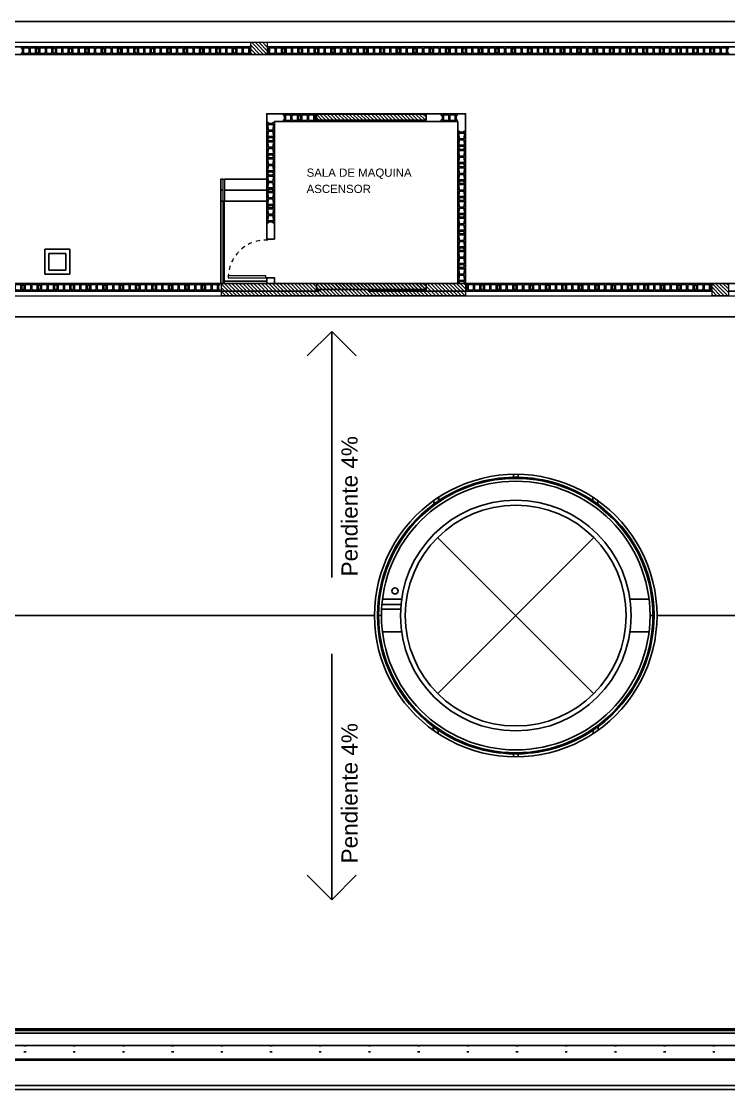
# Model space of a CAD drawing. Header units: millimetres. Extents: x 31.6 to 129.3, y 99 to 163.2.
# Drawn here: x 68.4 to 85.65, y 99.04 to 125.09 of the extents above; entities that cross this region are included whole.
import ezdxf

# ---------------------------------------------------------------- set-up
doc = ezdxf.new("R2010")
doc.units = ezdxf.units.MM
doc.linetypes.add('Dash 1_16_', pattern=[0.003174, 0.001587, -0.001587])
doc.linetypes.add('Hidden', pattern=[7.14375, 4.7625, -2.38125])
for name, color, linetype, lineweight in [('A-DOORSYM', 7, 'Continuous', 9), ('A-FLORHRM', 7, 'Continuous', 9), ('VIGAS', 7, 'Continuous', 9)]:
    doc.layers.add(name, color=color, linetype=linetype, lineweight=lineweight)
for name, color, linetype in [('ARQ - CARP', 253, 'Continuous'), ('BLOCK 014', 7, 'Continuous'), ('C', 7, 'Continuous'), ('c-h', 7, 'Continuous'), ('muro', 7, 'Continuous'), ('Sectores', 3, 'Continuous')]:
    doc.layers.add(name, color=color, linetype=linetype)
doc.styles.add('MtXpl_Arial_Unicode_', font='ARIALUNI.ttf')
doc.styles.get("Standard").update_dxf_attribs({"font": 'txt.shx'})

# ---------------------------------------------------------------- blocks, each defined once
blk = doc.blocks.new('Puerta de abrir una hoja - 0_90x2_10x0_23-3443815-04 - Planta de Techos')
at = {"layer": 'A-DOORSYM'}
for p, q in [((0.41, -0.115), (0.41, -1.035)), ((0.46, -0.115), (0.41, -0.115)), ((0.46, -1.035), (0.46, -0.115)), ((0.41, -1.035), (0.46, -1.035))]:
    blk.add_line(p, q, dxfattribs=at)
at = {"layer": 'A-DOORSYM', "linetype": 'Dash 1_16_'}
blk.add_arc((0.46, -0.115), 0.921, 176.8892, 266.8892, dxfattribs=at)
blk = doc.blocks.new('Railing - Railing-3570660-04 - Planta de Techos')
at = {"layer": 'A-FLORHRM'}
for p, q in [((-13.708853, -1.015603), (-13.668853, -1.015603)), ((-13.708853, -1.015603), (-13.708853, -1.555603)), ((-13.668853, -1.015603), (-13.668853, -1.555603)), ((-13.668853, -1.555603), (-13.708853, -1.555603))]:
    blk.add_line(p, q, dxfattribs=at)
blk = doc.blocks.new('Railing - Railing-3570783-04 - Planta de Techos')
at = {"layer": 'A-FLORHRM'}
for p, q in [((-13.708853, -1.555603), (-13.708853, -3.555603)), ((-13.668853, -3.555603), (-13.668853, -1.555603)), ((-13.702995, -3.555603), (-13.708853, -3.555603)), ((-13.698853, -3.555603), (-13.702995, -3.555603)), ((-13.69403, -3.555603), (-13.698853, -3.555603)), ((-13.688853, -3.555603), (-13.694029, -3.555603)), ((-13.683677, -3.555603), (-13.688853, -3.555603)), ((-13.678853, -3.555603), (-13.683676, -3.555603)), ((-13.674711, -3.555603), (-13.678853, -3.555603)), ((-13.671533, -3.555603), (-13.674711, -3.555603)), ((-13.668853, -3.555603), (-13.671533, -3.555603))]:
    blk.add_line(p, q, dxfattribs=at)
blk = doc.blocks.new('BLOQUE H° 19X19X39 COMUN PLANTA')
for p, q in [((0, -0.010732), (0, 0)), ((0.39, 0), (0, 0)), ((0.39, -0.010732), (0.39, 0)), ((0, -0.010732), (0, -0.010732)), ((0, -0.04), (0, -0.029268)), ((0, -0.029268), (0, -0.029268)), ((0.015, -0.04), (0, -0.04)), ((0, -0.160732), (0, -0.15)), ((0.015, -0.15), (0, -0.15)), ((0, -0.160732), (0, -0.160732)), ((0, -0.19), (0, -0.179268)), ((0, -0.179268), (0, -0.179268)), ((0.39, -0.19), (0, -0.19)), ((0.005, -0.015732), (0.005, -0.024268)), ((0.005, -0.174268), (0.005, -0.165732)), ((0.025, -0.14), (0.025, -0.05)), ((0.05, -0.154463), (0.05, -0.035537)), ((0.163546, -0.031601), (0.060523, -0.025551)), ((0.163546, -0.158399), (0.060523, -0.164449)), ((0.1825, -0.051574), (0.1825, -0.138426)), ((0.2075, -0.051574), (0.2075, -0.138426)), ((0.226454, -0.031601), (0.329477, -0.025551)), ((0.226454, -0.158399), (0.329477, -0.164449)), ((0.34, -0.154463), (0.34, -0.035537)), ((0.365, -0.14), (0.365, -0.05)), ((0.375, -0.04), (0.39, -0.04)), ((0.375, -0.15), (0.39, -0.15)), ((0.385, -0.015732), (0.385, -0.024268)), ((0.385, -0.174268), (0.385, -0.165732)), ((0.39, -0.010732), (0.39, -0.010732)), ((0.39, -0.04), (0.39, -0.029268)), ((0.39, -0.029268), (0.39, -0.029268)), ((0.39, -0.160732), (0.39, -0.15)), ((0.39, -0.160732), (0.39, -0.160732)), ((0.39, -0.19), (0.39, -0.179268)), ((0.39, -0.179268), (0.39, -0.179268))]:
    blk.add_line(p, q)
for centre, radius, start, end in [((0, -0.015732), 0.005, 0, 90), ((0, -0.024268), 0.005, 270, 0), ((0, -0.165732), 0.005, 0, 90), ((0, -0.174268), 0.005, 270, 0), ((0.015, -0.05), 0.01, 0, 90), ((0.015, -0.14), 0.01, 270, 0), ((0.06, -0.035537), 0.01, 87.002127, 180), ((0.06, -0.154463), 0.01, 180, 272.997873), ((0.1625, -0.051574), 0.02, 0, 87.002127), ((0.1625, -0.138426), 0.02, 272.997873, 0), ((0.2275, -0.051574), 0.02, 92.997873, 180), ((0.2275, -0.138426), 0.02, 180, 267.002127), ((0.33, -0.035537), 0.01, 0, 92.997873), ((0.33, -0.154463), 0.01, 267.002127, 0), ((0.375, -0.05), 0.01, 90, 180), ((0.375, -0.14), 0.01, 180, 270), ((0.39, -0.015732), 0.005, 90, 180), ((0.39, -0.024268), 0.005, 180, 270), ((0.39, -0.165732), 0.005, 90, 180), ((0.39, -0.174268), 0.005, 180, 270)]:
    blk.add_arc(centre, radius, start, end)

msp = doc.modelspace()

# ---------------------------------------------------------------- hatches: boundary and pattern name
at = {"layer": 'c-h', "true_color": 0x939598}
h = msp.add_hatch(dxfattribs=at)
h.set_pattern_fill('ANSI31', color=252, scale=0.02, angle=90, style=0)
h.set_pattern_definition([(135, (55.36381, 28.36593), (-0.04490128, -0.04490128), [])])
h.paths.add_polyline_path([(74.39, 124.583), (74.39, 124.283), (73.99, 124.283), (73.99, 124.583)])
h = msp.add_hatch(dxfattribs=at)
h.set_pattern_fill('ANSI31', color=252, scale=0.02, angle=90, style=0)
h.set_pattern_definition([(135, (56.963816, 26.41593), (-0.04490128, -0.04490128), [])])
h.paths.add_polyline_path([(78.265, 122.833), (78.265, 122.683), (75.59, 122.683), (75.59, 122.833)])
h = msp.add_hatch(dxfattribs=at)
h.set_pattern_fill('ANSI31', color=252, scale=0.02, angle=90, style=0)
h.set_pattern_definition([(135, (-161.57695, 220.09426), (-0.04490128, -0.04490128), [])])
h.paths.add_polyline_path([(73.28, 118.703), (79.228, 118.703), (79.228, 118.403), (73.28, 118.403)])
h = msp.add_hatch(dxfattribs=at)
h.set_pattern_fill('ANSI31', color=252, scale=0.02, angle=90, style=0)
h.set_pattern_definition([(135, (56.963816, 22.28593), (-0.04490128, -0.04490128), [])])
h.paths.add_polyline_path([(78.265, 118.703), (78.265, 118.553), (75.59, 118.553), (75.59, 118.703)])
h = msp.add_hatch(dxfattribs=at)
h.set_pattern_fill('ANSI31', color=252, scale=0.02, angle=90, style=0)
h.set_pattern_definition([(135, (66.613816, 22.28593), (-0.04490128, -0.04490128), [])])
h.paths.add_polyline_path([(85.64, 118.703), (85.64, 118.403), (85.24, 118.403), (85.24, 118.703)])

# ---------------------------------------------------------------- linework, layer by layer
at = {"layer": 'BLOCK 014', "color": 252, "true_color": 0x939598}
for p, q in [((62.13, 118.703), (79.018, 118.703)), ((79.228, 118.703), (98.918, 118.703))]:
    msp.add_line(p, q, dxfattribs=at)
for points in [[(37.03, 124.283), (111.35, 124.283)], [(61.89, 124.473), (73.99, 124.473)], [(74.39, 124.473), (86.49, 124.473)], [(74.38, 119.779), (74.38, 122.838), (79.228, 122.838), (79.228, 118.703)], [(74.57, 119.779), (74.57, 122.648), (79.038, 122.648), (79.038, 118.703)], [(74.38, 119.779), (74.57, 119.779)], [(74.38, 118.703), (74.38, 118.838), (74.57, 118.838), (74.57, 118.703)], [(73.28, 118.513), (65.64, 118.513)], [(85.24, 118.513), (79.228, 118.513)], [(95.24, 118.513), (85.64, 118.513)]]:
    msp.add_lwpolyline(points, dxfattribs=at)
at = {"layer": 'BLOCK 014', "color": 252, "linetype": 'Hidden', "ltscale": 0.5, "true_color": 0x939598}
msp.add_lwpolyline([(73.28, 118.513), (79.228, 118.513)], dxfattribs=at)
at = {"layer": 'C', "color": 252, "true_color": 0x939598}
for points in [[(78.265, 122.833), (78.265, 122.683), (75.59, 122.683), (75.59, 122.833)], [(78.265, 118.703), (78.265, 118.553), (75.59, 118.553), (75.59, 118.703)]]:
    msp.add_lwpolyline(points, close=True, dxfattribs=at)
at = {"layer": 'muro', "color": 252, "true_color": 0x939598}
for p, q in [((128.92, 125.092), (31.84, 125.092)), ((98.898, 124.283), (62.155, 124.283)), ((73.26, 121.244), (73.31, 121.244)), ((73.26, 121.244), (73.26, 120.704)), ((73.35, 121.244), (74.36, 121.244)), ((73.26, 120.974), (73.31, 120.974)), ((73.35, 120.974), (74.36, 120.974)), ((73.26, 120.704), (73.31, 120.704)), ((73.31, 120.704), (73.26, 120.704)), ((73.26, 120.704), (73.26, 118.703)), ((73.35, 120.704), (74.36, 120.704)), ((74.36, 120.704), (73.35, 120.704)), ((68.967, 118.924), (68.967, 119.534)), ((68.967, 119.534), (69.577, 119.534)), ((69.067, 119.434), (69.067, 119.024)), ((69.477, 119.434), (69.067, 119.434)), ((69.477, 119.024), (69.477, 119.434)), ((69.577, 119.534), (69.577, 118.924)), ((69.577, 118.924), (68.967, 118.924)), ((69.067, 119.024), (69.477, 119.024)), ((73.35, 118.758), (74.36, 118.758)), ((78.265, 118.703), (75.59, 118.703)), ((75.59, 118.703), (75.59, 118.553)), ((75.59, 118.553), (78.265, 118.553)), ((78.265, 118.553), (78.265, 118.703)), ((31.84, 117.891), (128.92, 117.891)), ((75.965, 117.533), (75.365, 116.933)), ((75.965, 111.533), (75.965, 117.533)), ((75.965, 117.533), (76.565, 116.933)), ((80.396, 114.046), (80.396, 113.975)), ((80.396, 113.975), (80.401, 113.975)), ((80.506, 113.975), (80.51, 113.975)), ((80.51, 113.975), (80.51, 114.046)), ((78.455, 113.408), (78.455, 113.32)), ((78.57, 113.401), (78.57, 113.486)), ((78.576, 113.49), (78.576, 113.405)), ((82.33, 113.405), (82.33, 113.49)), ((82.336, 113.486), (82.336, 113.401)), ((82.451, 113.32), (82.451, 113.408)), ((77.119, 111.003), (77.132, 111.003)), ((77.203, 111.003), (77.669, 111.003)), ((83.237, 111.003), (83.703, 111.003)), ((83.774, 111.003), (83.787, 111.003)), ((77.113, 110.76), (77.099, 110.76)), ((77.107, 110.875), (77.12, 110.875)), ((77.645, 110.76), (77.183, 110.76)), ((77.191, 110.875), (77.654, 110.875)), ((77.008, 110.603), (32.088, 110.603)), ((77.178, 110.603), (77.108, 110.603)), ((83.798, 110.603), (83.728, 110.603)), ((116.389, 110.603), (83.898, 110.603)), ((77.132, 110.203), (77.119, 110.203)), ((77.669, 110.203), (77.203, 110.203)), ((83.703, 110.203), (83.237, 110.203)), ((83.787, 110.203), (83.774, 110.203)), ((75.965, 109.673), (75.965, 103.673)), ((78.439, 107.809), (78.439, 107.897)), ((78.446, 107.892), (78.446, 107.805)), ((82.46, 107.805), (82.46, 107.892)), ((82.467, 107.897), (82.467, 107.809)), ((78.561, 107.726), (78.561, 107.811)), ((82.345, 107.811), (82.345, 107.726)), ((80.395, 107.231), (80.395, 107.16)), ((80.511, 107.16), (80.511, 107.231)), ((75.965, 103.673), (75.365, 104.273)), ((75.965, 103.673), (76.565, 104.273)), ((44.809, 100.523), (116.389, 100.523)), ((116.134, 100.423), (45.079, 100.423)), ((45.144, 100.488), (116.069, 100.488)), ((44.779, 100.123), (116.434, 100.123)), ((68.459, 100.113), (68.511, 100.113)), ((69.659, 100.113), (69.711, 100.113)), ((70.859, 100.113), (70.911, 100.113)), ((72.059, 100.113), (72.111, 100.113)), ((73.259, 100.113), (73.311, 100.113)), ((74.459, 100.113), (74.511, 100.113)), ((75.659, 100.113), (75.711, 100.113)), ((76.859, 100.113), (76.911, 100.113)), ((78.059, 100.113), (78.111, 100.113)), ((79.259, 100.113), (79.311, 100.113)), ((80.459, 100.113), (80.511, 100.113)), ((81.659, 100.113), (81.711, 100.113)), ((82.859, 100.113), (82.911, 100.113)), ((84.059, 100.113), (84.111, 100.113)), ((85.259, 100.113), (85.311, 100.113)), ((32.065, 99.785), (128.7, 99.785)), ((68.459, 99.963), (68.511, 99.963)), ((69.659, 99.963), (69.711, 99.963)), ((70.859, 99.963), (70.911, 99.963)), ((72.059, 99.963), (72.111, 99.963)), ((73.259, 99.963), (73.311, 99.963)), ((74.459, 99.963), (74.511, 99.963)), ((75.659, 99.963), (75.711, 99.963)), ((76.859, 99.963), (76.911, 99.963)), ((78.059, 99.963), (78.111, 99.963)), ((79.259, 99.963), (79.311, 99.963)), ((80.459, 99.963), (80.511, 99.963)), ((81.659, 99.963), (81.711, 99.963)), ((82.859, 99.963), (82.911, 99.963)), ((84.059, 99.963), (84.111, 99.963)), ((85.259, 99.963), (85.311, 99.963)), ((128.705, 99.763), (32.06, 99.763)), ((31.843, 99.043), (128.961, 99.043)), ((32.06, 99.144), (128.705, 99.144))]:
    msp.add_line(p, q, dxfattribs=at)
for points in [[(77.008, 110.603), (77.014, 110.811), (77.033, 111.018), (77.064, 111.224), (77.108, 111.427), (77.164, 111.628), (77.232, 111.825), (77.311, 112.017), (77.403, 112.204), (77.505, 112.385), (77.618, 112.56), (77.741, 112.728), (77.874, 112.887), (78.017, 113.039), (78.168, 113.182), (78.328, 113.315), (78.496, 113.438), (78.671, 113.551), (78.852, 113.653), (79.039, 113.744), (79.231, 113.824), (79.428, 113.892), (79.628, 113.948), (79.832, 113.992), (80.038, 114.023), (80.245, 114.042), (80.453, 114.048), (80.661, 114.042), (80.868, 114.023), (81.074, 113.992), (81.277, 113.948), (81.478, 113.892), (81.675, 113.824), (81.867, 113.744), (82.054, 113.653), (82.235, 113.551), (82.41, 113.438), (82.578, 113.315), (82.737, 113.182), (82.889, 113.039), (83.032, 112.887), (83.165, 112.728), (83.288, 112.56), (83.401, 112.385), (83.503, 112.204), (83.594, 112.017), (83.674, 111.825), (83.742, 111.628), (83.798, 111.427), (83.842, 111.224), (83.873, 111.018), (83.892, 110.811), (83.898, 110.603)], [(78.548, 112.507), (82.357, 108.698)], [(82.357, 112.507), (78.548, 108.698)], [(83.898, 110.603), (83.892, 110.395), (83.873, 110.188), (83.842, 109.982), (83.798, 109.779), (83.742, 109.578), (83.674, 109.381), (83.594, 109.189), (83.503, 109.002), (83.401, 108.821), (83.288, 108.646), (83.165, 108.478), (83.032, 108.318), (82.889, 108.167), (82.737, 108.024), (82.578, 107.891), (82.41, 107.768), (82.235, 107.655), (82.054, 107.553), (81.867, 107.461), (81.675, 107.382), (81.478, 107.314), (81.277, 107.258), (81.074, 107.214), (80.868, 107.183), (80.661, 107.164), (80.453, 107.158), (80.245, 107.164), (80.038, 107.183), (79.832, 107.214), (79.628, 107.258), (79.428, 107.314), (79.231, 107.382), (79.039, 107.461), (78.852, 107.553), (78.671, 107.655), (78.496, 107.768), (78.328, 107.891), (78.168, 108.024), (78.017, 108.167), (77.874, 108.318), (77.741, 108.478), (77.618, 108.646), (77.505, 108.821), (77.403, 109.002), (77.311, 109.189), (77.232, 109.381), (77.164, 109.578), (77.108, 109.779), (77.064, 109.982), (77.033, 110.188), (77.014, 110.395), (77.008, 110.603)]]:
    msp.add_lwpolyline(points, dxfattribs=at)
for centre, radius, start, end in [((80.453, 110.603), 3.358, 0, 180), ((80.453, 110.603), 3.345, 0, 180), ((80.453, 110.603), 3.275, 0, 180), ((80.453, 110.603), 3.373, 90.9743, 123.8114), ((80.453, 110.603), 3.373, 89.1905, 90.8044), ((80.453, 110.603), 3.373, 56.1886, 89.0206), ((80.453, 110.603), 3.373, 126.3318, 233.3413), ((80.453, 110.603), 2.813, 0, 180), ((80.453, 110.603), 3.373, 123.943, 126.3286), ((80.453, 110.603), 3.373, 53.6714, 56.057), ((80.453, 110.603), 3.373, 306.6587, 53.6682), ((80.453, 110.603), 2.693, 0, 180), ((80.453, 110.603), 2.693, 0, 180), ((77.508, 111.204), 0.075, 0, 180), ((77.508, 111.204), 0.075, 180, 0), ((80.453, 110.603), 3.358, 180, 0), ((80.453, 110.603), 3.345, 180, 0), ((80.453, 110.603), 3.275, 180, 0), ((80.453, 110.603), 2.813, 180, 0), ((80.453, 110.603), 2.693, 180, 0), ((80.453, 110.603), 2.693, 180, 0), ((80.453, 110.603), 3.373, 233.483, 235.8809), ((80.453, 110.603), 3.373, 304.1191, 306.517), ((80.453, 110.603), 3.373, 235.8785, 269.0167), ((80.453, 110.603), 3.373, 270.9833, 304.1215), ((80.453, 110.603), 3.373, 269.0206, 270.9794)]:
    msp.add_arc(centre, radius, start, end, dxfattribs=at)
at = {"layer": 'VIGAS', "color": 252, "true_color": 0x939598}
for p, q in [((33.22, 124.583), (115.64, 124.583)), ((33.22, 124.283), (115.445, 124.283)), ((33.34, 118.403), (115.64, 118.403))]:
    msp.add_line(p, q, dxfattribs=at)
for points in [[(74.39, 124.583), (74.39, 124.283), (73.99, 124.283), (73.99, 124.583)], [(73.28, 118.703), (79.228, 118.703), (79.228, 118.403), (73.28, 118.403)], [(85.64, 118.703), (85.64, 118.403), (85.24, 118.403), (85.24, 118.703)]]:
    msp.add_lwpolyline(points, close=True, dxfattribs=at)

# ---------------------------------------------------------------- block references
at = {"layer": 'ARQ - CARP', "color": 252, "true_color": 0x939598}
for p, rotation in [((68.79, 124.283), 180), ((69.19, 124.283), 180), ((69.59, 124.283), 180), ((69.99, 124.283), 180), ((70.39, 124.283), 180), ((70.79, 124.283), 180), ((71.19, 124.283), 180), ((71.59, 124.283), 180), ((71.99, 124.283), 180), ((72.39, 124.283), 180), ((72.79, 124.283), 180), ((73.19, 124.283), 180), ((73.59, 124.283), 180), ((73.99, 124.283), 180), ((74.79, 124.283), 180), ((75.19, 124.283), 180), ((75.59, 124.283), 180), ((75.99, 124.283), 180), ((76.39, 124.283), 180), ((76.79, 124.283), 180), ((77.19, 124.283), 180), ((77.59, 124.283), 180), ((77.99, 124.283), 180), ((78.39, 124.283), 180), ((78.79, 124.283), 180), ((79.19, 124.283), 180), ((79.59, 124.283), 180), ((79.99, 124.283), 180), ((80.39, 124.283), 180), ((80.79, 124.283), 180), ((81.19, 124.283), 180), ((81.59, 124.283), 180), ((81.99, 124.283), 180), ((82.39, 124.283), 180), ((82.79, 124.283), 180), ((83.194, 124.283), 180), ((83.6, 124.283), 180), ((84.009, 124.283), 180), ((84.414, 124.283), 180), ((84.825, 124.283), 180), ((85.239, 124.283), 180), ((85.644, 124.283), 180), ((75.178, 122.648), 180), ((75.578, 122.648), 180), ((79.028, 122.648), 180), ((74.38, 122.235), 90), ((74.38, 121.813), 90), ((79.038, 122.022), 90), ((79.038, 121.599), 90), ((74.38, 121.397), 90), ((79.038, 121.178), 90), ((74.38, 120.979), 90), ((79.038, 120.771), 90), ((74.38, 120.579), 90), ((79.038, 120.357), 90), ((74.38, 120.179), 90), ((79.038, 119.949), 90), ((79.038, 119.544), 90), ((79.038, 119.137), 90), ((79.038, 118.721), 90), ((68.43, 118.513), 180), ((68.83, 118.513), 180), ((69.23, 118.513), 180), ((69.63, 118.513), 180), ((70.03, 118.513), 180), ((70.43, 118.513), 180), ((70.83, 118.513), 180), ((71.23, 118.513), 180), ((71.63, 118.513), 180), ((72.03, 118.513), 180), ((72.43, 118.513), 180), ((72.83, 118.513), 180), ((73.23, 118.513), 180), ((79.629, 118.513), 180), ((80.029, 118.513), 180), ((80.429, 118.513), 180), ((80.829, 118.513), 180), ((81.229, 118.513), 180), ((81.629, 118.513), 180), ((82.029, 118.513), 180), ((82.429, 118.513), 180), ((82.829, 118.513), 180), ((83.229, 118.513), 180), ((83.629, 118.513), 180), ((84.029, 118.513), 180), ((84.429, 118.513), 180), ((84.829, 118.513), 180), ((85.229, 118.513), 180)]:
    msp.add_blockref('BLOQUE H° 19X19X39 COMUN PLANTA', p, dxfattribs=dict(at, rotation=rotation))
at = {"layer": 'muro', "color": 252, "true_color": 0x939598}
for name in ['Railing - Railing-3570660-04 - Planta de Techos', 'Railing - Railing-3570783-04 - Planta de Techos']:
    msp.add_blockref(name, (87.019, 122.26), dxfattribs=at)
at = {"layer": 'muro', "color": 252, "true_color": 0x939598, "rotation": 270}
msp.add_blockref('Puerta de abrir una hoja - 0_90x2_10x0_23-3443815-04 - Planta de Techos', (74.475, 119.298), dxfattribs=at)

# ---------------------------------------------------------------- texts
at = {"layer": 'muro', "color": 252, "true_color": 0x939598, "char_height": 0.39341, "width": 4.08, "attachment_point": 1, "rotation": 90, "line_spacing_factor": 0.938532}
for insert in [(76.203, 111.557), (76.203, 104.559)]:
    msp.add_mtext('\\fArial|b0|i0|c0|p34|;Pendiente 4%', dxfattribs=dict(at, insert=insert))
at = {"layer": 'Sectores', "style": 'MtXpl_Arial_Unicode_'}
for s, p in [('SALA DE MAQUINA', (75.352, 121.303)), ('ASCENSOR', (75.352, 120.907))]:
    msp.add_text(s, height=0.2, dxfattribs=at).set_placement(p)

doc.saveas('drawing.dxf')
